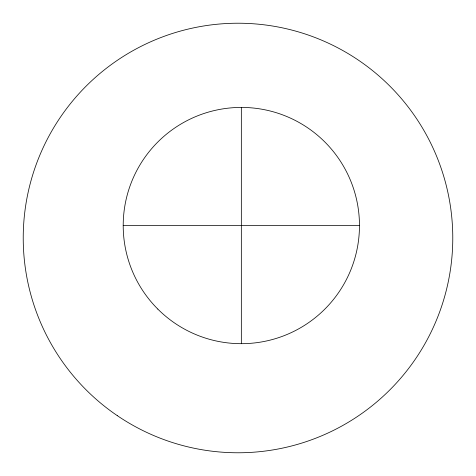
<?xml version="1.0" encoding="UTF-8"?>
<svg xmlns="http://www.w3.org/2000/svg" width="476" height="476" viewBox="0 0 476 476"><rect width="100%" height="100%" fill="white"/><g stroke="black" fill="none" stroke-linecap="round" stroke-linejoin="round"><path stroke-width="0.71" d="M123.207 225.553L359.463 225.553M241.338 107.427L241.338 343.678M117.263 415.625A214.777 214.777 0 0 0 452.2 253.75A214.777 214.777 0 0 0 144.537 44.625A214.777 214.777 0 0 0 117.263 415.625M157.806 309.079A118.125 118.125 0 0 0 355.441 256.124A118.125 118.125 0 0 0 210.761 111.449A118.125 118.125 0 0 0 157.806 309.079"/></g></svg>
